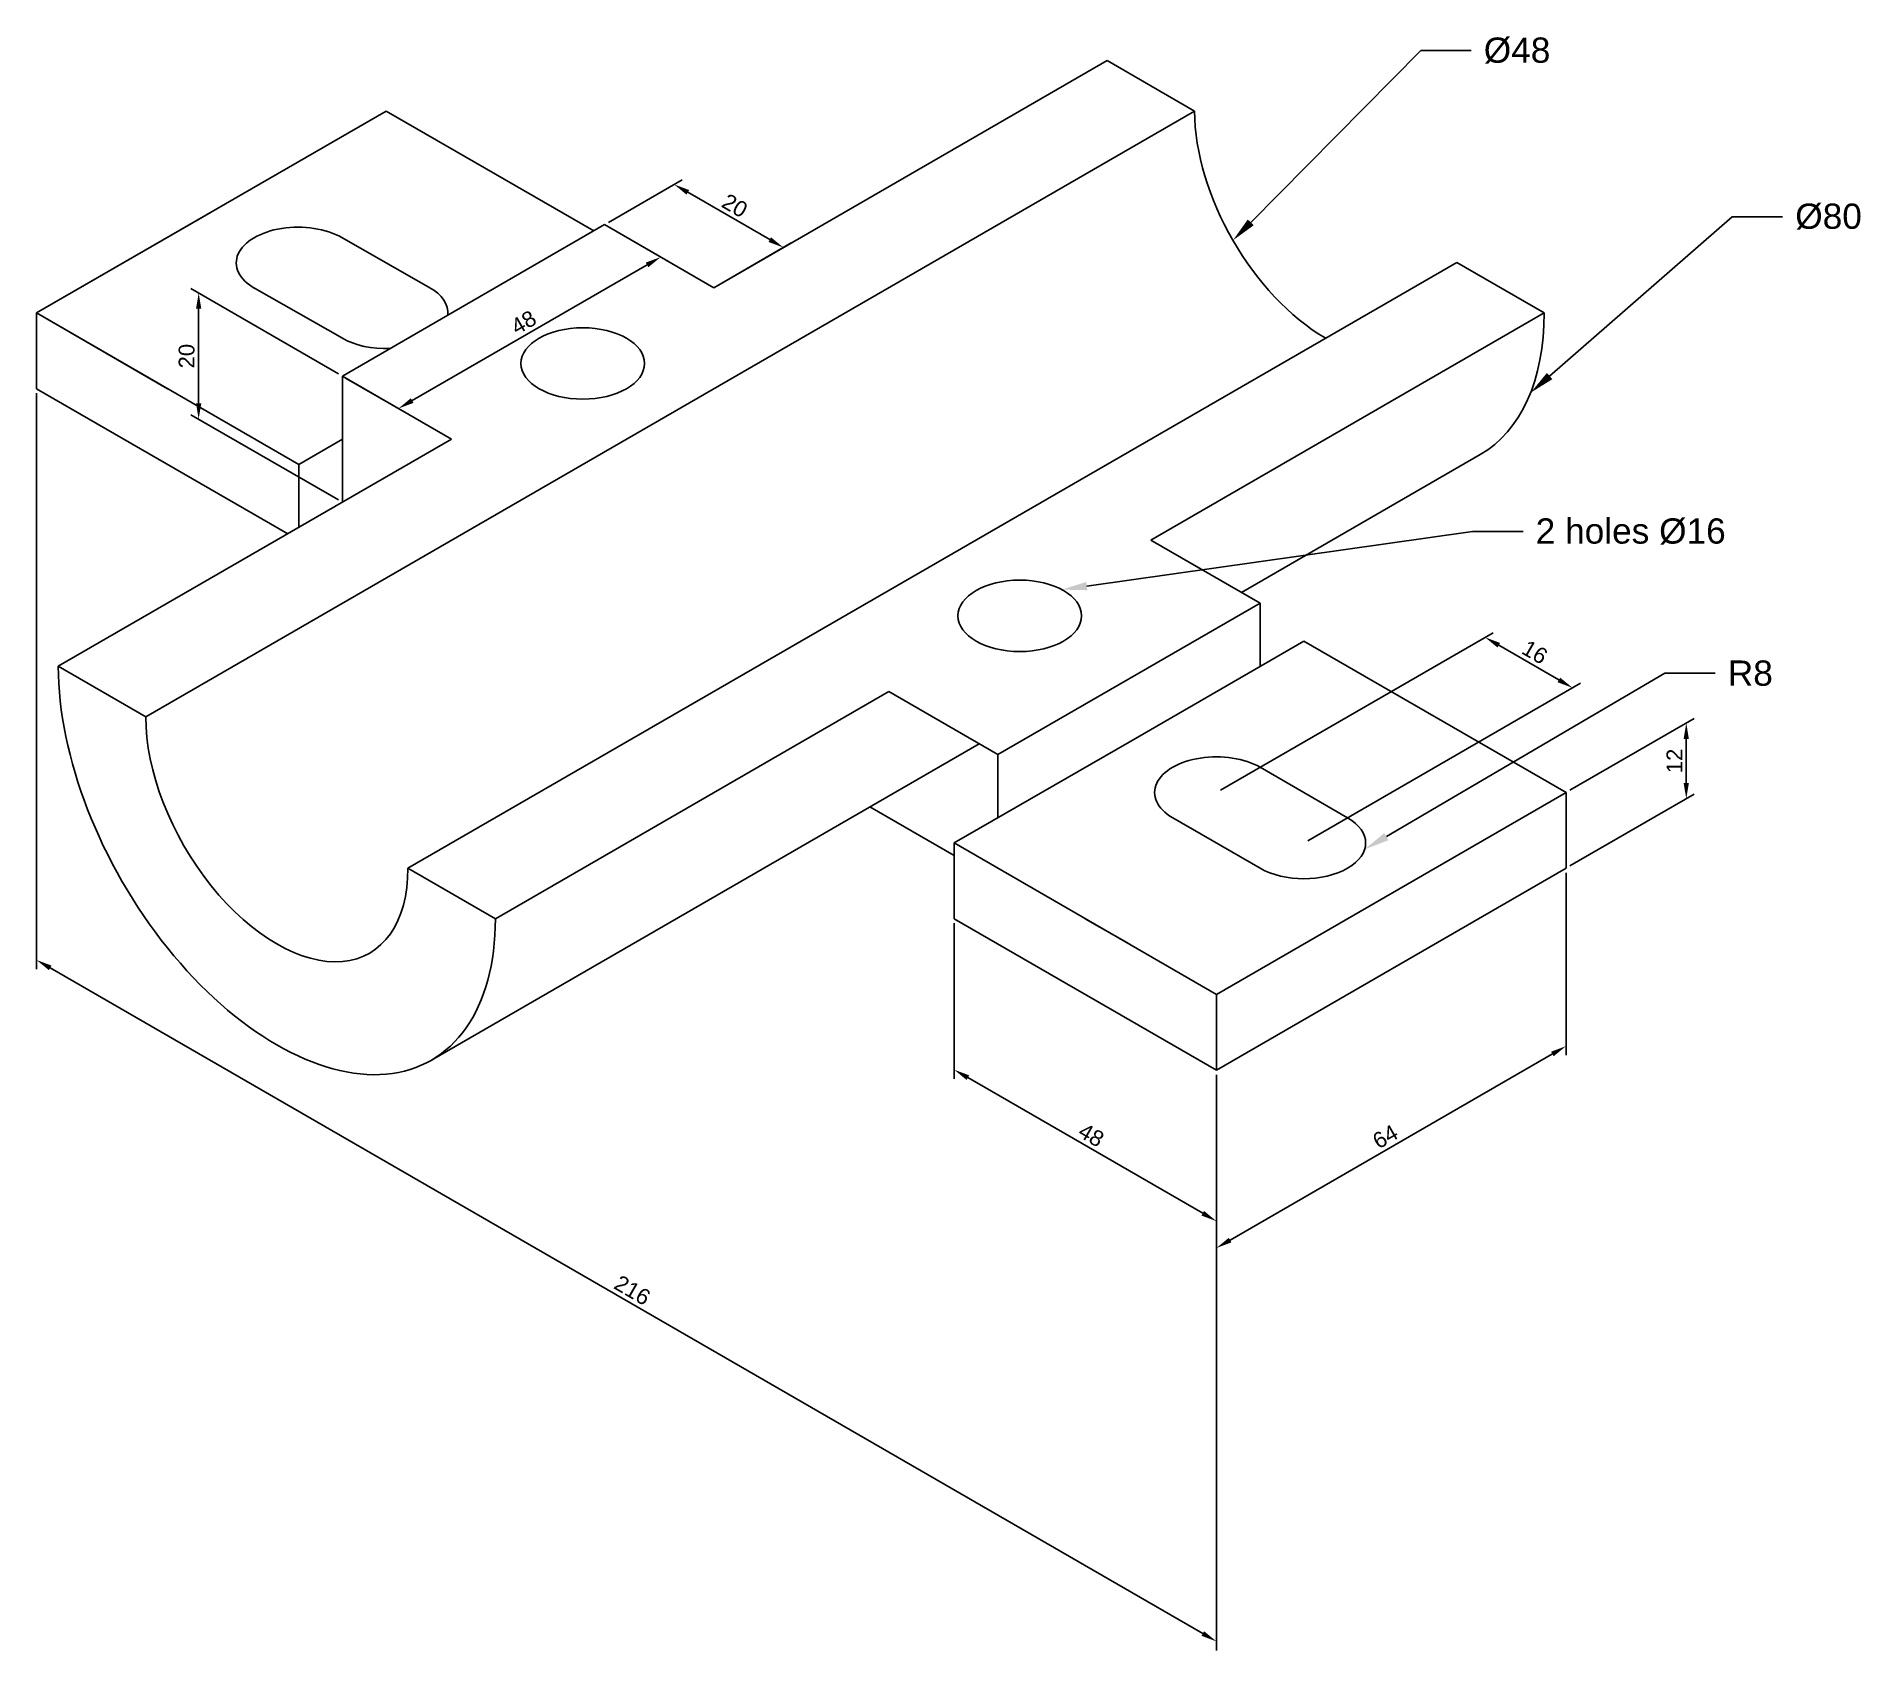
# Model space of a CAD drawing. Header units: millimetres. Extents: x 1449 to 1738, y 444 to 700.
import ezdxf
from ezdxf import colors
from ezdxf.entities.mleader import LeaderData, LeaderLine
from ezdxf.math import Vec2, Vec3

# ---------------------------------------------------------------- set-up
doc = ezdxf.new("R2010")
doc.units = ezdxf.units.MM
doc.styles.get("Standard").update_dxf_attribs({"font": 'arial.ttf'})
doc.dimstyles.new('ISO-25', dxfattribs={"dimtxt": 2.5, "dimasz": 2.5, "dimexe": 1.25, "dimexo": 0.625, "dimtad": 1, "dimtxsty": 'Standard', "dimcen": 2.5, "dimadec": 0, "dimazin": 0, "dimtfac": 1, "dimtmove": 0, "dimatfit": 3, "dimfxl": 1, "dimarcsym": 0})

# ---------------------------------------------------------------- blocks, each defined once
blk = doc.blocks.new('*D10')
at = {"color": 0, "lineweight": -2, "transparency": 16777216}
for p, q in [((1691.59, 567.63), (1691.59, 538.71)), ((1638.33, 509.41), (1689.42, 538.91)), ((1636.16, 535.63), (1636.16, 506.71))]:
    blk.add_line(p, q, dxfattribs=at)
at = {"color": 0, "transparency": 16777216}
for points in [[(1689.22, 539.27), (1689.63, 538.55), (1691.59, 540.16)], [(1638.12, 509.77), (1638.54, 509.05), (1636.16, 508.16)]]:
    blk.add_solid(points, dxfattribs=at)
at = {"layer": 'Defpoints', "color": 0, "transparency": 16777216}
for p in [(1691.59, 568.35), (1691.59, 540.16), (1636.16, 536.35)]:
    blk.add_point(p, dxfattribs=at)
at = {"color": 0, "transparency": 16777216, "insert": (1662.93, 525.8), "char_height": 2.5, "attachment_point": 5, "rotation": 30}
blk.add_mtext('64', dxfattribs=at)
blk = doc.blocks.new('*D11')
at = {"color": 0, "lineweight": -2, "transparency": 16777216}
for p, q in [((1594.59, 559.63), (1594.59, 534.97)), ((1634, 513.66), (1596.76, 535.16)), ((1636.16, 535.63), (1636.16, 510.97))]:
    blk.add_line(p, q, dxfattribs=at)
at = {"color": 0, "transparency": 16777216}
for points in [[(1596.97, 535.52), (1596.55, 534.8), (1594.59, 536.41)], [(1634.21, 514.02), (1633.79, 513.3), (1636.16, 512.41)]]:
    blk.add_solid(points, dxfattribs=at)
at = {"layer": 'Defpoints', "color": 0, "transparency": 16777216}
for p in [(1594.59, 560.35), (1594.59, 536.41), (1636.16, 536.35)]:
    blk.add_point(p, dxfattribs=at)
at = {"color": 0, "transparency": 16777216, "insert": (1616.33, 526.06), "char_height": 2.5, "attachment_point": 5, "rotation": 330}
blk.add_mtext('48', dxfattribs=at)
blk = doc.blocks.new('*D12')
at = {"color": 0, "lineweight": -2, "transparency": 16777216}
for p, q in [((1692.21, 580.71), (1711.9, 592.07)), ((1710.65, 588.85), (1710.65, 581.85)), ((1692.21, 568.71), (1711.9, 580.07))]:
    blk.add_line(p, q, dxfattribs=at)
at = {"color": 0, "transparency": 16777216}
for points in [[(1710.23, 588.85), (1711.06, 588.85), (1710.65, 591.35)], [(1710.23, 581.85), (1711.06, 581.85), (1710.65, 579.35)]]:
    blk.add_solid(points, dxfattribs=at)
at = {"layer": 'Defpoints', "color": 0, "transparency": 16777216}
for p in [(1691.59, 580.35), (1710.65, 579.35), (1691.59, 568.35)]:
    blk.add_point(p, dxfattribs=at)
at = {"color": 0, "transparency": 16777216, "insert": (1708.77, 585.35), "char_height": 2.5, "attachment_point": 5, "rotation": 90}
blk.add_mtext('12', dxfattribs=at)
blk = doc.blocks.new('*D13')
at = {"color": 0, "lineweight": -2, "transparency": 16777216}
for p, q in [((1636.79, 580.71), (1680.01, 605.67)), ((1680.93, 603.69), (1690.45, 598.19)), ((1650.64, 572.71), (1693.87, 597.67))]:
    blk.add_line(p, q, dxfattribs=at)
at = {"color": 0, "transparency": 16777216}
for points in [[(1681.13, 604.05), (1680.72, 603.33), (1678.76, 604.94)], [(1690.66, 598.55), (1690.24, 597.83), (1692.62, 596.94)]]:
    blk.add_solid(points, dxfattribs=at)
at = {"layer": 'Defpoints', "color": 0, "transparency": 16777216}
for p in [(1692.62, 596.94), (1636.16, 580.35), (1650.02, 572.35)]:
    blk.add_point(p, dxfattribs=at)
at = {"color": 0, "transparency": 16777216, "insert": (1686.64, 602.59), "char_height": 2.5, "attachment_point": 5, "rotation": 330}
blk.add_mtext('16', dxfattribs=at)
blk = doc.blocks.new('*D14')
at = {"color": 0, "lineweight": -2, "transparency": 16777216}
for p, q in [((1449.1, 643.63), (1449.1, 552.37)), ((1451.27, 552.56), (1634, 447.06)), ((1636.16, 535.63), (1636.16, 444.37))]:
    blk.add_line(p, q, dxfattribs=at)
at = {"color": 0, "transparency": 16777216}
for points in [[(1451.48, 552.92), (1451.06, 552.2), (1449.1, 553.81)], [(1634.21, 447.42), (1633.79, 446.7), (1636.16, 445.81)]]:
    blk.add_solid(points, dxfattribs=at)
at = {"layer": 'Defpoints', "color": 0, "transparency": 16777216}
for p in [(1449.1, 644.35), (1636.16, 536.35), (1636.16, 445.81)]:
    blk.add_point(p, dxfattribs=at)
at = {"color": 0, "transparency": 16777216, "insert": (1543.58, 501.46), "char_height": 2.5, "attachment_point": 5, "rotation": 330}
blk.add_mtext('216', dxfattribs=at)
blk = doc.blocks.new('*D15')
at = {"color": 0, "lineweight": -2, "transparency": 16777216}
for p, q in [((1539.79, 670.71), (1551.45, 677.44)), ((1552.36, 675.47), (1565.35, 667.97)), ((1557.11, 660.71), (1568.77, 667.44))]:
    blk.add_line(p, q, dxfattribs=at)
at = {"color": 0, "transparency": 16777216}
for points in [[(1552.57, 675.83), (1552.15, 675.11), (1550.2, 676.72)], [(1565.56, 668.33), (1565.15, 667.61), (1567.52, 666.72)]]:
    blk.add_solid(points, dxfattribs=at)
at = {"layer": 'Defpoints', "color": 0, "transparency": 16777216}
for p in [(1539.17, 670.35), (1567.52, 666.72), (1556.49, 660.35)]:
    blk.add_point(p, dxfattribs=at)
at = {"color": 0, "transparency": 16777216, "insert": (1559.81, 673.36), "char_height": 2.5, "attachment_point": 5, "rotation": 330}
blk.add_mtext('20', dxfattribs=at)
blk = doc.blocks.new('*D16')
at = {"color": 0, "lineweight": -2, "transparency": 16777216}
for p, q in [((1539.79, 669.99), (1549.31, 664.49)), ((1545.9, 663.96), (1508.66, 642.46)), ((1498.22, 645.99), (1507.74, 640.49))]:
    blk.add_line(p, q, dxfattribs=at)
at = {"color": 0, "transparency": 16777216}
for points in [[(1545.69, 664.33), (1546.11, 663.6), (1548.06, 665.21)], [(1508.45, 642.83), (1508.87, 642.1), (1506.49, 641.21)]]:
    blk.add_solid(points, dxfattribs=at)
at = {"layer": 'Defpoints', "color": 0, "transparency": 16777216}
for p in [(1539.17, 670.35), (1497.6, 646.35), (1506.49, 641.21)]:
    blk.add_point(p, dxfattribs=at)
at = {"color": 0, "transparency": 16777216, "insert": (1526.33, 654.86), "char_height": 2.5, "attachment_point": 5, "rotation": 30}
blk.add_mtext('48', dxfattribs=at)
blk = doc.blocks.new('*D17')
at = {"color": 0, "lineweight": -2, "transparency": 16777216}
for p, q in [((1496.97, 646.71), (1473.56, 660.23)), ((1474.81, 657.01), (1474.81, 642.01)), ((1496.97, 626.71), (1473.56, 640.23))]:
    blk.add_line(p, q, dxfattribs=at)
at = {"color": 0, "transparency": 16777216}
for points in [[(1474.4, 657.01), (1475.23, 657.01), (1474.81, 659.51)], [(1474.4, 642.01), (1475.23, 642.01), (1474.81, 639.51)]]:
    blk.add_solid(points, dxfattribs=at)
at = {"layer": 'Defpoints', "color": 0, "transparency": 16777216}
for p in [(1497.6, 646.35), (1474.81, 639.51), (1497.6, 626.35)]:
    blk.add_point(p, dxfattribs=at)
at = {"color": 0, "transparency": 16777216, "insert": (1472.91, 649.51), "char_height": 2.5, "attachment_point": 5, "rotation": 90}
blk.add_mtext('20', dxfattribs=at)

msp = doc.modelspace()

# ---------------------------------------------------------------- linework, layer by layer
for p, q in [((1556.489, 660.349), (1618.843, 696.349)), ((1618.843, 696.349), (1632.699, 688.349)), ((1449.102, 656.349), (1504.527, 688.349)), ((1466.422, 592.349), (1632.699, 688.349)), ((1504.527, 688.349), (1537.436, 669.349)), ((1449.102, 656.349), (1476.815, 672.349)), ((1497.5, 668.292), (1511.456, 660.349)), ((1539.168, 670.349), (1514.306, 655.995)), ((1556.489, 660.349), (1539.168, 670.349)), ((1507.992, 568.349), (1674.268, 664.349)), ((1674.268, 664.349), (1688.125, 656.349)), ((1483.644, 660.292), (1497.599, 652.349)), ((1490.671, 632.349), (1449.102, 656.349)), ((1449.102, 656.349), (1449.102, 644.349)), ((1449.102, 656.349), (1469.886, 644.349)), ((1514.306, 655.995), (1497.599, 646.349)), ((1688.125, 656.349), (1625.771, 620.349)), ((1497.599, 652.349), (1497.5, 652.292)), ((1469.886, 644.349), (1462.958, 648.349)), ((1497.599, 646.349), (1514.92, 636.349)), ((1497.599, 646.349), (1497.599, 626.349)), ((1497.599, 646.349), (1497.599, 636.349)), ((1449.102, 644.349), (1488.939, 621.349)), ((1452.566, 600.349), (1514.92, 636.349)), ((1497.599, 636.349), (1490.671, 632.349)), ((1640.12, 612.065), (1677.979, 633.923)), ((1490.671, 622.349), (1490.671, 632.349)), ((1643.092, 610.349), (1625.771, 620.349)), ((1601.522, 586.349), (1643.092, 610.349)), ((1643.092, 610.349), (1643.092, 600.349)), ((1650.02, 604.349), (1622.307, 588.349)), ((1650.02, 604.349), (1691.589, 580.349)), ((1466.422, 592.349), (1452.566, 600.349)), ((1452.566, 600.349), (1466.422, 592.349)), ((1584.202, 596.349), (1521.848, 560.349)), ((1584.202, 596.349), (1601.522, 586.349)), ((1511.702, 537.923), (1598.551, 588.065)), ((1622.307, 588.349), (1594.594, 572.349)), ((1601.522, 586.349), (1601.522, 576.349)), ((1643.092, 584.349), (1656.948, 576.349)), ((1636.163, 548.349), (1691.589, 580.349)), ((1691.589, 580.349), (1691.589, 568.349)), ((1594.594, 570.349), (1581.23, 578.065)), ((1629.235, 576.349), (1643.092, 568.349)), ((1594.594, 572.349), (1594.594, 560.349)), ((1594.594, 572.349), (1636.163, 548.349)), ((1507.992, 568.349), (1521.848, 560.349)), ((1691.589, 568.349), (1636.163, 536.349)), ((1636.163, 536.349), (1594.594, 560.349)), ((1615.379, 560.349), (1622.307, 556.349)), ((1636.163, 548.349), (1636.163, 536.349))]:
    msp.add_line(p, q)
for centre, major_axis, start_param, end_param in [((1653.484, 676.349), (14.697, -25.456), 3.9269908, 5.4977871), ((1490.572, 664.292), (-9.798, 0), 3.9269908, 7.0829143), ((1504.527, 656.349), (-9.798, 0), 9.362114, 10.224507), ((1653.484, 676.349), (24.495, -42.426), 6.2831853, 7.0685835), ((1504.527, 656.349), (-9.798, 0), 7.0685835, 7.9166455), ((1487.207, 580.349), (24.495, -42.426), 3.9269908, 7.0685835), ((1487.207, 580.349), (14.697, -25.456), 3.9269908, 7.0685835), ((1636.163, 580.349), (-9.798, 0), 3.9269908, 7.0685835), ((1650.02, 572.349), (-9.798, 0), 7.0685835, 10.2101761)]:
    msp.add_ellipse(centre, major_axis=major_axis, ratio=0.5773503, start_param=start_param, end_param=end_param)
for centre in [(1535.704, 648.349), (1604.986, 608.349)]:
    msp.add_ellipse(centre, major_axis=(-9.798, 0), ratio=0.5773503)

# ---------------------------------------------------------------- dimensions: what is measured, and where the dimension line sits
for p1, p2, distance, picture, middle in [((1539.168, 670.349), (1556.489, 660.349), 11.03, '*D15', (1559.809, 673.364)), ((1539.168, 670.349), (1497.599, 646.349), 8.894, '*D16', (1526.327, 654.861)), ((1449.102, 644.349), (1636.163, 536.349), -78.41, '*D14', (1543.583, 501.456)), ((1636.163, 580.349), (1650.02, 572.349), 42.598, '*D13', (1686.64, 602.59)), ((1636.163, 536.349), (1691.589, 568.349), -24.414, '*D10', (1662.925, 525.805)), ((1636.163, 536.349), (1594.594, 560.349), 20.728, '*D11', (1616.329, 526.061))]:
    dim = msp.add_aligned_dim(p1=p1, p2=p2, distance=distance, dimstyle='ISO-25')
    dim.commit()
    dim.dimension.update_dxf_attribs({"geometry": picture, "text_midpoint": middle})
for base, p1, p2, picture, middle in [((1474.812, 639.505), (1497.599, 646.349), (1497.599, 626.349), '*D17', (1472.911, 649.505)), ((1710.646, 579.352), (1691.589, 580.349), (1691.589, 568.349), '*D12', (1708.766, 585.352))]:
    dim = msp.add_linear_dim(base=base, p1=p1, p2=p2, angle=90, dimstyle='ISO-25')
    dim.commit()
    dim.dimension.update_dxf_attribs({"geometry": picture, "text_midpoint": middle})

# ---------------------------------------------------------------- leaders
ml = msp.add_multileader_mtext('Standard')
ml.set_content('Ø48', color=256)
ml.set_leader_properties()
ml.build(insert=Vec2(0, 0))
ctx = ml.context
ctx.base_point, ctx.plane_origin = Vec3(1676.545, 697.926), Vec3(1638.787, 667.864)
notes = []
notes.append((ctx, [(0, (1, 1, 0), (1668.545, 697.926), (1, 0), 8, [(0, [(1638.787, 667.864)], 0, [])])]))
ctx.mtext.insert, ctx.mtext.flow_direction = Vec3(1678.545, 700.007), 5
ml = msp.add_multileader_mtext('Standard')
ml.set_content('Ø80', color=256)
ml.set_leader_properties()
ml.build(insert=Vec2(0, 0))
ctx = ml.context
ctx.base_point, ctx.plane_origin = Vec3(1725.93, 671.609), Vec3(1685.974, 643.716)
notes.append((ctx, [(0, (1, 1, 0), (1717.93, 671.609), (1, 0), 8, [(0, [(1685.974, 643.716)], 0, [])])]))
ctx.mtext.insert, ctx.mtext.flow_direction = Vec3(1727.93, 673.69), 5
ml = msp.add_multileader_mtext('Standard')
ml.set_content('2 holes Ø16', color=256)
ml.set_leader_properties()
ml.build(insert=Vec2(0, 0))
ctx = ml.context
ctx.base_point, ctx.plane_origin = Vec3(1684.776, 621.716), Vec3(1611.643, 612.5)
notes.append((ctx, [(0, (1, 1, 0), (1676.776, 621.716), (1, 0), 8, [(0, [(1611.643, 612.5)], 0, [])])]))
ctx.mtext.insert, ctx.mtext.flow_direction = Vec3(1686.776, 623.796), 5
ml = msp.add_multileader_mtext('Standard')
ml.set_content('R8', color=256)
ml.set_leader_properties()
ml.build(insert=Vec2(0, 0))
ctx = ml.context
ctx.base_point, ctx.plane_origin = Vec3(1715.23, 599.237), Vec3(1659.66, 571.338)
notes.append((ctx, [(0, (1, 1, 0), (1707.23, 599.237), (1, 0), 8, [(0, [(1659.66, 571.338)], 0, [])])]))
ctx.mtext.insert, ctx.mtext.flow_direction = Vec3(1717.23, 601.271), 5
for ctx, leaders in notes:
    for number, flags, end, landing, length, lines in leaders:
        leader = LeaderData()
        leader.index, (leader.has_last_leader_line, leader.has_dogleg_vector, leader.attachment_direction) = number, flags
        leader.last_leader_point, leader.dogleg_vector, leader.dogleg_length = Vec3(end), Vec3(landing), length
        for number, points, colour, breaks in lines:
            line = LeaderLine()
            line.index, line.vertices, line.color, line.breaks = number, Vec3.list(points), colors.encode_raw_color(colour), breaks
            leader.lines.append(line)
        ctx.leaders.append(leader)

doc.saveas('drawing.dxf')
